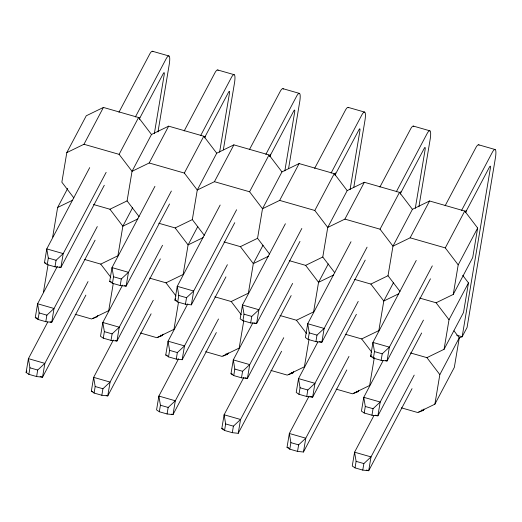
<?xml version="1.0" encoding="UTF-8"?>
<svg xmlns="http://www.w3.org/2000/svg" width="522" height="522" viewBox="0 0 522 522"><rect width="100%" height="100%" fill="white"/><g stroke="black" fill="none" stroke-linecap="round" stroke-linejoin="round"><path stroke-width="0.78" d="M85.882 295.119L42.536 377.191L36.612 376.558L28.86 374.333L26.1 372.473L28.416 358.647L47.737 322.061M95.095 240.185L51.717 322.315L45.792 321.683L38.041 319.457L35.281 317.598L37.597 303.771L57.329 266.409M104.296 185.271L60.904 267.434L54.98 266.807L47.228 264.582L44.468 262.723L46.778 248.896L89.706 167.621M28.86 374.333L29.95 367.814L28.416 358.647L44.853 363.364L88.042 281.573M38.041 319.457L39.137 312.939L37.597 303.771L54.034 308.482L97.294 226.574M47.228 264.582L48.318 258.064L46.778 248.896L63.214 253.607L106.142 172.338M43.489 291.935L48.037 264.765M52.676 237.06L57.622 207.488L67.723 188.364M139.054 216.604L127.087 200.892L132.04 171.32L151.491 134.493L138.565 117.522L103.415 107.441L86.254 115.786L66.803 152.613L61.857 182.185L73.824 197.897M36.612 376.558L37.701 370.039L44.853 363.364L42.536 377.191L40.187 376.519M45.792 321.683L46.889 315.157L54.034 308.482L51.717 322.315L50.151 321.865M54.98 266.807L56.069 260.282L63.214 253.607L60.904 267.434L59.338 266.99M151.112 313.826L107.767 395.898L101.842 395.265L94.09 393.046L91.33 391.18L93.647 377.354L113.346 340.05M169.533 203.978L126.135 286.141L120.21 285.514L112.458 283.289L109.698 281.43L112.015 267.603L154.936 186.334M139.531 119.179L139.805 117.574M94.09 393.046L95.18 386.521L93.647 377.354L110.083 382.071L153.279 300.287M160.326 258.892L116.954 341.023L111.029 340.39L103.278 338.165L104.367 331.646L102.827 322.479L122.566 285.116M112.458 283.289L113.548 276.771L112.015 267.603L128.451 272.314L171.373 191.045M113.267 283.472L108.72 310.649L91.565 318.988L75.161 314.283M101.842 395.265L102.932 388.746L110.083 382.071L107.767 395.898L106.201 395.448M111.029 340.39L112.119 333.871L119.264 327.196L162.525 245.281M120.21 285.514L121.3 278.989L128.451 272.314L126.135 286.141L124.569 285.697M154.362 133.501L164.143 75.037A5.651 0.874 -74 0 0 163.301 73.55L139.322 118.957M157.97 131.955L169.402 63.443A23.001 3.556 -74 0 0 166.44 58.242L135.387 116.961M225.941 276.882L182.185 359.73L176.26 359.097L168.508 356.872L165.748 355.012L168.064 341.186L187.796 303.824M204.768 137.886L205.035 136.281M216.343 332.54L173.004 414.605L167.073 413.972L159.321 411.754L160.417 405.229L158.877 396.061L178.583 358.758M168.508 356.872L169.598 350.353L168.064 341.186L184.501 345.903L227.377 264.706M234.763 222.685L191.365 304.855L185.44 304.222L177.689 301.997L178.778 295.478L177.245 286.31L220.167 205.042M178.504 302.179L173.957 329.356L156.796 337.695L140.392 332.99M204.285 235.311L192.324 219.599L197.27 190.028L216.721 153.2L233.882 144.862L269.032 154.943L281.952 171.908L262.501 208.741L257.555 238.306L269.522 254.018M167.073 413.972L168.169 407.454L175.314 400.779L218.509 318.994M176.26 359.097L177.35 352.578L184.501 345.903L182.185 359.73M185.44 304.222L186.53 297.703L193.682 291.022L236.603 209.753M191.365 304.855L193.682 291.022L177.245 286.31L174.929 300.137L177.689 301.997M219.592 152.209L229.38 93.745A5.651 0.874 -74 0 0 228.532 92.257L204.552 137.664M223.338 149.86L234.632 82.15A23.001 3.556 -74 0 0 231.677 76.949L200.618 135.668M281.58 351.247L238.234 433.312L232.31 432.686L224.558 430.461L221.798 428.601L224.114 414.775L243.813 377.465M291.172 295.589L247.415 378.437L241.49 377.804L233.739 375.586L230.978 373.726L233.295 359.893L253.026 322.531M269.998 156.593L270.403 154.192M224.558 430.461L225.648 423.936L224.114 414.775L240.551 419.486L283.74 337.701M233.739 375.586L234.828 369.061L233.295 359.893L249.731 364.61L292.614 283.413M299.993 241.392L256.602 323.562L250.677 322.929L242.926 320.704L244.015 314.185L242.476 305.018L285.397 223.749M243.735 320.886L239.187 348.063L222.033 356.402L205.629 351.697M232.31 432.686L233.399 426.161L240.551 419.486L238.234 433.312M241.49 377.804L242.58 371.286L249.731 364.61L247.415 378.437L245.066 377.765M250.677 322.929L251.767 316.41L258.912 309.735L301.833 228.46M284.829 170.916L294.61 112.452A5.651 0.874 -74 0 0 293.762 110.971L269.783 156.378M288.568 168.573L299.869 100.857A23.001 3.556 -74 0 0 296.907 95.656L265.855 154.375M346.81 369.954L303.465 452.019L297.54 451.393L289.788 449.168L287.028 447.308L289.345 433.482L309.044 396.172M335.228 175.301L335.633 172.899M289.788 449.168L290.878 442.649L289.345 433.482L305.781 438.193L348.977 356.409M356.402 314.296L312.652 397.144L306.721 396.511L298.969 394.293L300.065 387.768L298.525 378.607L317.878 341.962M365.23 260.1L321.833 342.269L315.908 341.636L308.156 339.417L309.246 332.892L307.712 323.725L351.012 241.738M308.965 339.6L304.417 366.77L287.263 375.109L270.859 370.405M334.752 272.725L322.785 257.02L327.738 227.448L347.189 190.615L364.343 182.276L399.493 192.357L412.419 209.322L392.968 246.156L388.016 275.727L399.982 291.433M297.54 451.393L298.63 444.868L305.781 438.193L303.465 452.019M306.721 396.511L307.817 389.993L314.962 383.318L358.222 301.403M315.908 341.636L316.998 335.117L324.149 328.442L367.07 247.167M321.833 342.269L324.149 328.442L307.712 323.725L305.396 337.551L308.156 339.417M350.06 189.63L359.841 131.159A5.651 0.874 -74 0 0 358.999 129.678L335.013 175.085M353.799 187.281L365.1 119.571A23.001 3.556 -74 0 0 362.137 114.364L331.085 173.082M400.465 194.008L400.863 191.607M412.041 388.662L368.702 470.727L362.77 470.1L355.019 467.875L356.115 461.357L354.575 452.189L373.902 415.603M421.639 333.003L377.882 415.851L371.958 415.225L364.206 413L365.296 406.475L363.762 397.314L383.115 360.669M430.461 278.807L387.063 360.976L381.138 360.343L373.387 358.125L374.476 351.6L372.943 342.432L416.243 260.445M374.333 357.505L369.654 385.477L352.494 393.816L336.09 389.112M362.77 470.1L363.867 463.575L371.012 456.9L414.207 375.116M371.958 415.225L373.047 408.7L380.199 402.025L423.453 320.116M381.138 360.343L382.228 353.825L389.379 347.15L432.301 265.881M377.882 415.851L380.199 402.025L363.762 397.314L361.446 411.14L364.206 413M415.29 208.337L425.078 149.866A5.651 0.874 -74 0 0 424.229 148.385L400.25 193.792M418.898 206.79L430.33 138.278A23.001 3.556 -74 0 0 427.374 133.077L396.315 191.789M465.696 212.722L466.1 210.314M401.32 407.819L417.724 412.524L434.885 404.185L439.831 374.613L459.282 337.786L454.023 330.87M410.507 352.944L426.911 357.648L444.065 349.309L449.018 319.738L468.469 282.911L462.727 275.368M419.688 298.069L436.092 302.773L453.253 294.434L458.199 264.863L477.65 228.029L464.73 211.064L429.58 200.983L412.419 209.322M459.282 337.786L454.336 367.357L434.885 404.185M468.469 282.911L463.516 312.482L444.065 349.309M477.65 228.029L472.704 257.6L453.253 294.434M66.803 152.613L83.964 144.274L103.415 107.441M118.951 112.243L150.003 53.531A23.001 3.556 -74 0 1 152.887 51.645M216.721 153.2L203.795 136.235L168.645 126.154L149.194 162.981L132.04 171.32L119.114 154.355L138.565 117.522M26.1 372.473L26.863 371.038M132.581 207.782L122.853 226.196L117.907 255.767L100.746 264.106L84.342 259.401M184.181 130.95L215.24 72.238A23.001 3.556 -74 0 1 218.118 70.353M97.849 315.458L97.099 316.887L92.616 318.596M233.882 144.862L214.431 181.689L197.27 190.028L184.344 173.063L203.795 136.235M197.812 226.489L188.09 244.909L183.137 274.481L165.983 282.82L149.579 278.115M249.418 149.657L280.471 90.945A23.001 3.556 -74 0 1 283.355 89.06M175.692 298.695L174.929 300.137L176.495 300.587M157.846 337.303L162.329 335.594L163.086 334.171M347.189 190.615L334.263 173.65L299.113 163.569L279.661 200.402L262.501 208.741L249.581 191.77L269.032 154.943M263.042 245.196L253.32 263.617L248.368 293.188L231.213 301.527L214.81 296.822M314.649 168.371L345.701 109.653A23.001 3.556 -74 0 1 348.585 107.767M223.077 356.017L227.559 354.308L228.316 352.879M364.343 182.276L344.892 219.109L327.738 227.448L314.812 210.477L334.263 173.65M328.279 263.91L318.55 282.324L313.605 311.895L296.444 320.234L280.04 315.529M379.879 187.078L410.938 128.36A23.001 3.556 -74 0 1 413.815 126.474M288.314 374.724L292.796 373.015L293.547 371.586M429.58 200.983L410.122 237.817L392.968 246.156L380.042 229.191L399.493 192.357M393.51 282.617L383.781 301.031L378.835 330.602L361.674 338.941L345.27 334.237M445.109 205.785L476.168 147.067A23.001 3.556 -74 0 1 479.052 145.181M371.39 354.823L370.627 356.265L373.387 358.125M353.544 393.431L358.027 391.722L358.777 390.293M461.546 210.496L492.605 151.785A23.001 3.556 -74 0 1 495.567 156.985L467.066 327.49L462.159 336.768L459.171 337.904M458.199 264.863L445.279 247.898L464.73 211.064M465.48 212.5L489.46 167.092A5.651 0.874 -74 0 1 490.308 168.58L462.159 336.768L456.685 335.196M418.774 412.139L423.257 410.429L424.014 409M151.491 134.493L168.645 126.154M57.622 207.488L72.636 200.194M93.529 204.526L109.933 209.231L127.087 200.892M137.867 218.901L122.853 226.196L109.933 209.231M281.952 171.908L299.113 163.569M158.76 223.233L175.164 227.938L192.324 219.599M203.097 237.608L188.09 244.909L175.164 227.938M223.99 241.947L240.394 246.652L257.555 238.306M268.334 256.315L253.32 263.617L240.394 246.652M289.227 260.654L305.631 265.359L322.785 257.02M333.565 275.029L318.55 282.324L305.631 265.359M354.458 279.361L370.861 284.066L388.016 275.727M398.795 293.736L383.781 301.031L370.861 284.066M152.509 51.273L168.945 55.984M217.746 69.981L234.182 74.692M282.976 88.688L299.413 93.399M348.207 107.395L364.643 112.106M413.444 126.102L429.88 130.82M478.674 144.809L495.11 149.527M83.964 144.274L119.114 154.355M149.194 162.981L184.344 173.063M214.431 181.689L249.581 191.77M279.661 200.402L314.812 210.477M344.892 219.109L380.042 229.191M410.122 237.817L445.279 247.898M48.318 258.064L56.069 260.282M113.548 276.771L121.3 278.989M178.778 295.478L186.53 297.703M244.015 314.185L251.767 316.41M309.246 332.892L316.998 335.117M374.476 351.6L382.228 353.825M44.468 262.723L46.034 263.173M109.698 281.43L111.264 281.88M254.253 322.89L256.602 323.562L258.912 309.735L242.476 305.018L240.166 318.844L242.926 320.704M319.484 341.597L321.05 342.041M372.193 356.709L370.627 356.265L372.943 342.432L389.379 347.15L387.063 360.976L385.497 360.526M160.763 335.15L162.329 335.594M225.993 353.857L227.559 354.308M291.23 372.564L292.796 373.015M356.461 391.272L358.027 391.722M421.691 409.979L423.257 410.429M39.137 312.939L46.889 315.157M104.367 331.646L112.119 333.871M169.598 350.353L177.35 352.578M234.828 369.061L242.58 371.286M300.065 387.768L307.817 389.993M365.296 406.475L373.047 408.7M35.281 317.598L37.63 318.27M115.388 340.572L116.954 341.023L119.264 327.196L102.827 322.479L100.518 336.305L103.278 338.165M165.748 355.012L167.314 355.462M230.978 373.726L232.544 374.17M310.303 396.472L312.652 397.144L314.962 383.318L298.525 378.607L296.215 392.433L298.969 394.293M375.533 415.179L377.099 415.629M29.95 367.814L37.701 370.039M95.18 386.521L102.932 388.746M160.417 405.229L168.169 407.454M225.648 423.936L233.399 426.161M290.878 442.649L298.63 444.868M356.115 461.357L363.867 463.575M91.33 391.18L92.896 391.63M171.438 414.155L173.004 414.605L175.314 400.779L158.877 396.061L156.567 409.894L159.321 411.754M221.798 428.601L223.364 429.051M287.028 447.308L288.594 447.759M366.353 470.054L368.702 470.727L371.012 456.9L354.575 452.189L352.259 466.016L355.019 467.875M436.092 302.773L449.018 319.738M426.911 357.648L439.831 374.613M361.674 338.941L371.729 352.135M296.444 320.234L306.499 333.428M231.213 301.527L241.262 314.72M165.983 282.82L176.031 296.013M100.746 264.106L110.801 277.306"/></g></svg>
